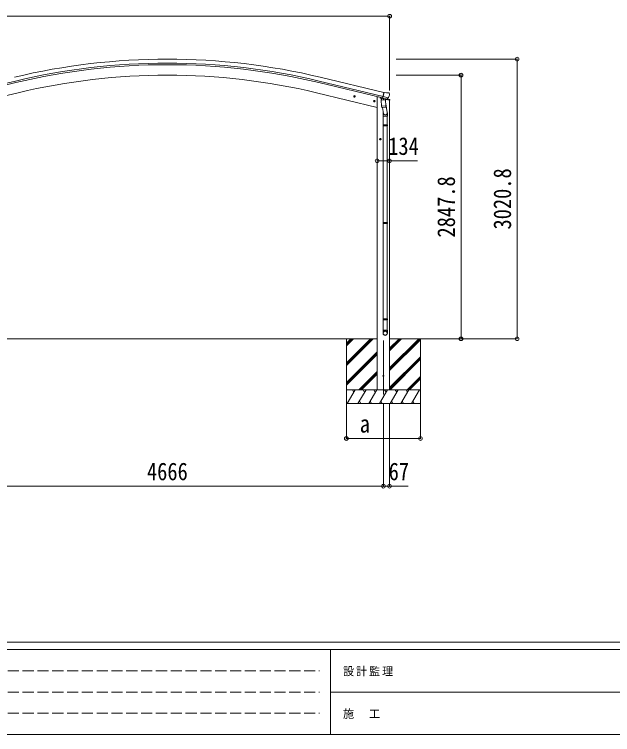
# Model space of a CAD drawing. Units: millimetres at full size, sheet at 1:40. Extents: x -11181 to 11305, y -7804 to 7716.
# Drawn here: x -7949 to -1490, y -7804 to -25 of the extents above; entities that cross this region are included whole.
import ezdxf
from ezdxf.enums import TextEntityAlignment as Align

# ---------------------------------------------------------------- set-up
doc = ezdxf.new("R2010")
doc.units = ezdxf.units.MM
doc.header["$LTSCALE"] = 40
doc.header["$PDMODE"] = 32
doc.header["$PDSIZE"] = 40
doc.linetypes.add('DASHED3', pattern=[4, 3, -1])
for name, color, linetype, lineweight in [('0-0_0', 7, 'Continuous', 9), ('0-1_本体', 4, 'Continuous', 9), ('0-2_部品', 7, 'Continuous', 9), ('0-8_PARTS2', 2, 'Continuous', 9), ('0-A_寸法', 6, 'Continuous', 9), ('F-0_240', 7, 'Continuous', 9)]:
    doc.layers.add(name, color=color, linetype=linetype, lineweight=lineweight)
doc.styles.add('ＭＳ ゴシック', font='')
doc.styles.get('ＭＳ ゴシック').set_extended_font_data('MS Gothic')

msp = doc.modelspace()

# ---------------------------------------------------------------- linework, layer by layer
at = {"layer": '0-0_0'}
for p, q in [((-8563.94, -3528.4), (-4031.92, -3528.4)), ((-4364.92, -3528.4), (-4364.92, -4228.4)), ((-4364.92, -3789.13), (-4104.19, -3528.4)), ((-4364.92, -3803.27), (-4090.05, -3528.4)), ((-4364.92, -3817.41), (-4075.91, -3528.4)), ((-4364.92, -3605.28), (-4288.04, -3528.4)), ((-4364.92, -3591.14), (-4302.18, -3528.4)), ((-4364.92, -3577), (-4316.32, -3528.4)), ((-3897.92, -3528.4), (-3476.76, -3528.4)), ((-3897.92, -3842.63), (-3583.69, -3528.4)), ((-3897.92, -3856.77), (-3569.55, -3528.4)), ((-3897.92, -3658.78), (-3767.54, -3528.4)), ((-3897.92, -3644.64), (-3781.68, -3528.4)), ((-3897.92, -3630.5), (-3795.83, -3528.4)), ((-3897.92, -3870.91), (-3564.92, -3537.91)), ((-3564.92, -3528.4), (-3564.92, -4228.4)), ((-4364.92, -4001.26), (-4031.92, -3668.26)), ((-4364.92, -4015.4), (-4031.92, -3682.4)), ((-4364.92, -4029.54), (-4031.92, -3696.55)), ((-3897.92, -4054.76), (-3564.92, -3721.76)), ((-3897.92, -4068.9), (-3564.92, -3735.9)), ((-3893.28, -4078.4), (-3564.92, -3750.04)), ((-4229.93, -4078.4), (-4031.92, -3880.39)), ((-4215.79, -4078.4), (-4031.92, -3894.53)), ((-4201.65, -4078.4), (-4031.92, -3908.68)), ((-3709.43, -4078.4), (-3564.92, -3933.89)), ((-3695.29, -4078.4), (-3564.92, -3948.03)), ((-3681.15, -4078.4), (-3564.92, -3962.18)), ((-3564.92, -4078.4), (-4364.92, -4078.4)), ((-4354.63, -4228.4), (-4268.03, -4078.4)), ((-4283.03, -4104.38), (-4298.03, -4078.4)), ((-4239.16, -4228.4), (-4152.56, -4078.4)), ((-4167.56, -4104.38), (-4182.56, -4078.4)), ((-4123.69, -4228.4), (-4037.09, -4078.4)), ((-4052.09, -4104.38), (-4067.09, -4078.4)), ((-4031.92, -4078.4), (-3897.92, -4078.4)), ((-4008.22, -4228.4), (-3921.62, -4078.4)), ((-3936.62, -4104.38), (-3951.62, -4078.4)), ((-3892.75, -4228.4), (-3806.15, -4078.4)), ((-3821.15, -4104.38), (-3836.15, -4078.4)), ((-3777.28, -4228.4), (-3690.68, -4078.4)), ((-3720.68, -4078.4), (-3705.68, -4104.38)), ((-3661.81, -4228.4), (-3575.21, -4078.4)), ((-4364.92, -4228.4), (-3564.92, -4228.4)), ((-4224.16, -4202.42), (-4209.17, -4228.4)), ((-4108.69, -4202.42), (-4093.69, -4228.4)), ((-3993.22, -4202.42), (-3978.22, -4228.4)), ((-3877.75, -4202.42), (-3862.76, -4228.4)), ((-3762.28, -4202.42), (-3747.29, -4228.4)), ((-3646.81, -4202.42), (-3631.82, -4228.4))]:
    msp.add_line(p, q, dxfattribs=at)
at = {"layer": '0-1_本体'}
for p, q in [((-7939.01, -744.97), (-8626.93, -910.12)), ((-8623, -926.49), (-7935.08, -761.33)), ((-3972.87, -926.49), (-4660.78, -761.33)), ((-3968.94, -910.12), (-4656.85, -744.97)), ((-3958.86, -868.15), (-4646.77, -702.99)), ((-8563.94, -1028.52), (-7908.7, -871.21)), ((-4031.92, -1028.52), (-4687.16, -871.21)), ((-4031.92, -915.4), (-4019.05, -915.4)), ((-4031.92, -915.4), (-4031.92, -4078.4)), ((-3969.61, -927.27), (-3972.87, -926.49)), ((-3955.6, -868.93), (-3969.61, -927.27)), ((-3955.6, -868.93), (-3958.86, -868.15)), ((-3897.92, -951.68), (-3897.92, -4078.4))]:
    msp.add_line(p, q, dxfattribs=at)
for radius in [7073, 7029.83, 7013, 6900]:
    msp.add_arc((-6297.93, -7580.56), radius, 76.5, 103.5, dxfattribs=at)
at = {"layer": '0-2_部品'}
for p, q in [((-4286.4, -908.3), (-4266.95, -912.97)), ((-4278.81, -903.44), (-4283.98, -908.88)), ((-4279.01, -920.36), (-4274.34, -900.91)), ((-4271.51, -905.19), (-4278.81, -903.44)), ((-4274.55, -917.83), (-4269.38, -912.39)), ((-4269.38, -912.39), (-4271.51, -905.19)), ((-4000.01, -919.97), (-4000.01, -923.23)), ((-3977.95, -932.47), (-3996.17, -928.09)), ((-3974.19, -928.15), (-3987.51, -943.46)), ((-3973.25, -928.08), (-3974.19, -928.15)), ((-3970.16, -930.55), (-3971.69, -930.18)), ((-3933.46, -939.36), (-3970.16, -930.55)), ((-3911.53, -924.36), (-3969.04, -910.55)), ((-3964.21, -932.37), (-3963.19, -946.98)), ((-3932.54, -872.74), (-3958.47, -866.51)), ((-3932.54, -872.74), (-3919.28, -870.04)), ((-3928.39, -939.27), (-3912.01, -924.78)), ((-3904.79, -873.23), (-3917.98, -870.06)), ((-3901.7, -875.48), (-3897.84, -881.77)), ((-3897.48, -884.05), (-3897.76, -885.2)), ((-4072.48, -959.66), (-4053.03, -964.33)), ((-4064.89, -954.8), (-4070.05, -960.24)), ((-4065.09, -971.72), (-4060.42, -952.27)), ((-4057.59, -956.55), (-4064.89, -954.8)), ((-4060.62, -969.19), (-4055.46, -963.75)), ((-4055.46, -963.75), (-4057.59, -956.55)), ((-3988.61, -949.91), (-3942.92, -946.72)), ((-3983.93, -1016.75), (-3988.61, -949.91)), ((-3987.51, -943.46), (-3987.06, -949.81)), ((-3936, -941.37), (-3961.82, -947.81)), ((-3944.7, -943.54), (-3944.47, -946.83)), ((-3942.92, -946.72), (-3938.25, -1013.56)), ((-3939.98, -988.79), (-3924.07, -1084.96)), ((-3931.09, -939.84), (-3938.61, -938.03)), ((-3895.45, -952.27), (-3938.38, -941.96)), ((-3935.3, -939.59), (-3935.25, -940.33)), ((-3931.93, -939.73), (-3933.46, -939.36)), ((-3924.69, -936), (-3897.75, -942.46)), ((-3895.45, -945.38), (-3895.45, -952.27)), ((-3983.93, -1016.75), (-3938.25, -1013.56)), ((-3983.92, -1016.75), (-3983.03, -1029.45)), ((-3939.23, -1028.16), (-3980.93, -1031.08)), ((-3975.5, -1030.7), (-3964.77, -1094.28)), ((-3967.91, -1087.46), (-3967.91, -1122.12)), ((-3937.39, -1026.02), (-3938.26, -1013.56)), ((-3937.78, -1027.38), (-3937.78, -1027.38)), ((-3921.91, -1122.12), (-3921.91, -1087.77)), ((-3967.91, -1122.12), (-3921.91, -1122.12)), ((-3965.91, -1122.12), (-3965.91, -1216.12)), ((-3923.91, -1122.12), (-3923.91, -1216.12)), ((-3967.91, -1218.12), (-3966.91, -1216.12)), ((-3967.91, -1218.12), (-3921.91, -1218.12)), ((-3967.91, -1218.12), (-3967.91, -1226.12)), ((-3967.91, -1226.12), (-3921.91, -1226.12)), ((-3967.91, -1226.12), (-3966.91, -1228.12)), ((-3966.91, -1216.12), (-3922.91, -1216.12)), ((-3966.91, -1228.12), (-3922.91, -1228.12)), ((-3965.91, -1228.12), (-3965.91, -2272.46)), ((-3923.91, -1228.12), (-3923.91, -2272.46)), ((-3921.91, -1218.12), (-3922.91, -1216.12)), ((-4008.12, -1371.99), (-3988.12, -1371.99)), ((-4001.88, -1365.49), (-4005.63, -1371.99)), ((-3994.37, -1365.49), (-4001.88, -1365.49)), ((-3998.12, -1381.99), (-3998.12, -1361.99)), ((-3990.62, -1371.99), (-3994.37, -1365.49)), ((-3994.37, -1378.49), (-3990.62, -1371.99)), ((-3967.91, -2274.46), (-3966.91, -2272.46)), ((-3967.91, -2274.46), (-3921.91, -2274.46)), ((-3967.91, -2274.46), (-3967.91, -2282.46)), ((-3967.91, -2282.46), (-3921.91, -2282.46)), ((-3967.91, -2282.46), (-3966.91, -2284.46)), ((-3966.91, -2272.46), (-3922.91, -2272.46)), ((-3966.91, -2284.46), (-3922.91, -2284.46)), ((-3965.91, -2284.46), (-3965.91, -3312.5)), ((-3923.91, -2284.46), (-3923.91, -3312.5)), ((-3921.91, -2274.46), (-3922.91, -2272.46)), ((-3967.91, -3314.5), (-3966.91, -3312.5)), ((-3967.91, -3314.5), (-3921.91, -3314.5)), ((-3967.91, -3314.5), (-3967.91, -3322.5)), ((-3967.91, -3322.5), (-3921.91, -3322.5)), ((-3967.91, -3322.5), (-3966.91, -3324.5)), ((-3966.91, -3312.5), (-3922.91, -3312.5)), ((-3966.91, -3324.5), (-3922.91, -3324.5)), ((-3965.91, -3324.5), (-3965.91, -3434.5)), ((-3923.91, -3324.5), (-3923.91, -3434.5)), ((-3921.91, -3314.5), (-3922.91, -3312.5)), ((-3967.91, -3468.64), (-3967.91, -3434.5)), ((-3967.91, -3434.5), (-3921.91, -3434.5)), ((-3921.91, -3468.64), (-3921.91, -3434.5))]:
    msp.add_line(p, q, dxfattribs=at)
for points in [[(-4283.98, -908.88), (-4281.84, -916.08), (-4274.55, -917.83)], [(-3963.9, -931.96), (-3973.62, -929.63), (-3958.47, -866.51)], [(-3963.9, -931.96), (-3963.66, -932.11), (-3938.89, -938.06), (-3938.61, -938.03)], [(-3911.26, -923.78), (-3911.85, -924.63), (-3912.01, -924.78)], [(-4070.05, -960.24), (-4067.92, -967.44), (-4060.62, -969.19)], [(-3921.91, -1218.12), (-3921.91, -1226.12), (-3922.91, -1228.12)], [(-4005.63, -1371.99), (-4001.88, -1378.49), (-3994.37, -1378.49)], [(-3921.91, -2274.46), (-3921.91, -2282.46), (-3922.91, -2284.46)], [(-3921.91, -3314.5), (-3921.91, -3322.5), (-3922.91, -3324.5)]]:
    msp.add_lwpolyline(points, dxfattribs=at)
for centre, radius in [((-4276.68, -910.64), 8.5), ((-4276.68, -910.64), 7.7), ((-4276.68, -910.64), 6.5), ((-4062.76, -961.99), 8.5), ((-4062.76, -961.99), 7.7), ((-4062.76, -961.99), 6.5), ((-3998.12, -1371.99), 8.5), ((-3998.12, -1371.99), 7.7), ((-3998.12, -1371.99), 6.5)]:
    msp.add_circle(centre, radius, dxfattribs=at)
at = {"layer": '0-2_部品', "color": 4}
msp.add_circle((-3964.92, -3928.4), 5, dxfattribs=at)
at = {"layer": '0-2_部品'}
for centre, radius, start, end in [((-3995.01, -923.23), 5, 180, 256.5), ((-3971.58, -929.7), 0.5, 221.23754, 256.5), ((-3964.81, -932.46), 0.604, 7.79405, 79.40158), ((-3918.68, -872.98), 3, 76.5, 101.5), ((-4094.56, -837.95), 202.4, 334.90875, 346.5), ((-3905.96, -878.09), 5, 31.5, 76.5), ((-3962.17, -946.84), 1.03, 188.03431, 289.96103), ((-3936.24, -940.4), 1, 284, 4), ((-3934.8, -939.56), 0.5, 76.5, 184), ((-3931.81, -939.24), 0.5, 256.5, 291.76246), ((-3898.45, -945.38), 3, 0, 76.5), ((-3981.07, -1029.08), 2, 190.53157, 274), ((-3939.37, -1026.16), 2, 274, 322.59038), ((-3939.33, -1026.19), 1.95, 322.52234, 4.95983), ((-3951.91, -1087.77), 30, 0, 2.54858)]:
    msp.add_arc(centre, radius, start, end, dxfattribs=at)
for centre, major_axis, ratio, start_param, end_param in [((-3900.4, -883.34), (1.57, -2.57), 0.99628, 0.7835347, 1.5707963), ((-3930.4, -936.91), (0.73, -2.92), 0.997631, 5.8041905, 5.8929484), ((-3930.43, -936.79), (-2.63, 3.16), 0.650902, 2.1145521, 2.1873627), ((-3930.37, -937.01), (0.73, -2.92), 0.997631, 5.965759, 6.7621801), ((-3944.91, -1087.46), (-23, 0), 0.996195, 6.0000678, 10.0103449), ((-3944.91, -1087.46), (-21, 0), 0.996195, 0.3319459, 3.3482706), ((-3944.91, -3466.89), (23, 0), 0.996195, 6.2831853, 9.424778), ((-3944.91, -3468.64), (23, 0), 0.996195, 6.2831853, 9.424778), ((-3944.91, -3468.64), (0, -23.43), 0.981806, 4.712389, 7.8539816)]:
    msp.add_ellipse(centre, major_axis=major_axis, ratio=ratio, start_param=start_param, end_param=end_param, dxfattribs=at)
msp.add_ellipse((-3944.91, -3468.64), major_axis=(-21, 0), ratio=0.996195, dxfattribs=at)
at = {"layer": '0-8_PARTS2', "color": 6}
msp.add_line((-8698.44, -44.52), (-3897.42, -44.52), dxfattribs=at)
at = {"layer": '0-8_PARTS2'}
msp.add_line((-3964.92, -4129.34), (-3964.92, -3545.39), dxfattribs=at)
at = {"layer": '0-A_寸法'}
for p, q in [((-3897.42, -44.52), (-3897.42, -846.85)), ((-2520.84, -507.56), (-3827.27, -507.56)), ((-2520.84, -3528.4), (-2520.84, -507.56)), ((-3126.82, -680.56), (-3827.27, -680.56)), ((-3126.82, -3528.4), (-3126.82, -680.56)), ((-4031.92, -1607.15), (-3897.92, -1607.15)), ((-3897.92, -1607.15), (-3597.92, -1607.15)), ((-3126.82, -3528.4), (-3521.06, -3528.4)), ((-2520.84, -3528.4), (-3126.82, -3528.4)), ((-4364.92, -4606.3), (-4364.92, -4231.89)), ((-3964.92, -5121.29), (-3964.92, -4231.89)), ((-3897.92, -5121.29), (-3897.92, -4231.89)), ((-3564.92, -4606.3), (-3564.92, -4231.89)), ((-3564.92, -4606.3), (-4364.92, -4606.3)), ((-8630.94, -5121.29), (-3964.92, -5121.29)), ((-3964.92, -5121.29), (-3897.92, -5121.29)), ((-3897.92, -5121.29), (-3697.92, -5121.29))]:
    msp.add_line(p, q, dxfattribs=at)
for p in [(-3897.42, -44.52), (-2520.84, -507.56), (-3126.82, -680.56), (-4031.92, -1607.15), (-3897.92, -1607.15), (-3126.82, -3528.4), (-2520.84, -3528.4), (-4364.92, -4606.3), (-3564.92, -4606.3), (-3964.92, -5121.29), (-3897.92, -5121.29)]:
    msp.add_point(p, dxfattribs=at)
at = {"layer": 'F-0_240', "color": 5}
for p, q in [((-11180.61, -6803.54), (10739.39, -6803.54)), ((-11180.61, -6883.54), (7183.72, -6883.54)), ((-4536.28, -6883.54), (-4536.28, -7803.54)), ((-4536.28, -7343.54), (3663.72, -7343.54)), ((-11180.61, -7803.54), (10739.39, -7803.54))]:
    msp.add_line(p, q, dxfattribs=at)
at = {"layer": 'F-0_240', "color": 4, "linetype": 'DASHED3'}
for p, q in [((-11060.61, -7113.54), (-4656.28, -7113.54)), ((-11060.61, -7343.54), (-4656.28, -7343.54)), ((-11060.61, -7573.54), (-4656.28, -7573.54))]:
    msp.add_line(p, q, dxfattribs=at)

# ---------------------------------------------------------------- texts
at = {"layer": '0-A_寸法', "color": 7, "style": 'ＭＳ ゴシック', "width": 0.85}
for s, p in [('134', (-3912.92, -1599.15)), ('a', (-4219.92, -4598.3)), ('4666', (-6517.93, -5113.29)), ('67', (-3907.92, -5113.29))]:
    msp.add_text(s, height=190.6, dxfattribs=at).set_placement(p, align=Align.BOTTOM_LEFT)
for s, p in [('3020.8', (-2528.84, -2347.98)), ('2847.8', (-3134.82, -2434.48))]:
    msp.add_text(s, height=190.6, rotation=90, dxfattribs=at).set_placement(p, align=Align.BOTTOM_LEFT)
at = {"layer": 'F-0_240', "char_height": 87.98, "attachment_point": 7, "style": 'ＭＳ ゴシック'}
for s, insert in [('\\T1.17;設計監理', (-4401.18, -7173.54)), ('\\T1.17;施\u3000工', (-4401.18, -7633.54))]:
    msp.add_mtext(s, dxfattribs=dict(at, insert=insert))

doc.saveas('drawing.dxf')
